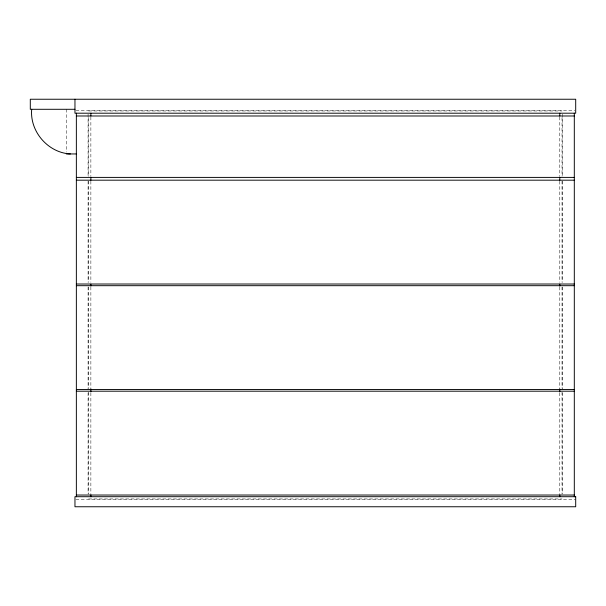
<?xml version="1.0" encoding="UTF-8"?>
<svg xmlns="http://www.w3.org/2000/svg" width="606" height="606" viewBox="0 0 606 606"><rect width="100%" height="100%" fill="white"/><g stroke="black" fill="none" stroke-linecap="round" stroke-linejoin="round"><path stroke-width="0.45" stroke-dasharray="3.03 2.27" d="M75.909 110.406L574.753 110.406M88.635 110.966L562.02 110.966M88.635 498.943L562.02 498.943M75.909 499.503L575.7 499.503M562.58 114.14L562.58 176.49M562.58 181.209L562.58 282.282M562.58 287.009L562.58 389.022M562.58 392.802L562.58 493.875M562.02 117.587L562.02 176.263M562.02 180.989L562.02 282.245M562.02 286.971L562.02 388.226M562.02 392.014L562.02 494.208M559.793 116.981L559.793 176.49M559.793 181.209L559.793 282.282M559.793 287.009L559.793 389.022M559.793 392.802L559.793 493.875M90.87 116.981L90.87 176.49M90.87 181.209L90.87 282.282M90.87 287.009L90.87 389.022M90.87 392.802L90.87 493.875M88.635 117.587L88.635 176.263M88.635 180.989L88.635 282.245M88.635 286.971L88.635 388.226M88.635 392.014L88.635 494.208M88.075 114.14L88.075 176.49M88.075 181.209L88.075 282.282M88.075 287.009L88.075 389.022M88.075 392.802L88.075 493.875M66.304 109.292L66.304 152.091"/><path stroke-width="0.91" d="M74.962 109.292L30.3 109.292L30.3 99.24L575.7 99.24L575.7 113.201L74.962 113.201L74.962 99.24M76.356 115.988L574.306 115.988M66.304 153.947L76.356 153.947M76.356 177.399L574.306 177.399M76.356 180.187L574.306 180.187M76.356 284.017L574.306 284.017M76.356 285.691L574.306 285.691M76.356 389.529L574.306 389.529M76.356 391.203L574.306 391.203M76.356 495.034L574.306 495.034M70.394 153.947C48.086 152.803 29.656 131.54 31.694 109.292M574.306 113.201L574.306 496.708M559.793 113.201L559.793 116.034M559.793 177.429L559.793 180.262M559.793 284.176L559.793 286.062M559.793 389.022L559.793 391.855M559.793 494.822L559.793 496.708M90.87 113.201L90.87 116.034M90.87 177.429L90.87 180.262M90.87 284.176L90.87 286.062M90.87 389.022L90.87 391.855M90.87 494.822L90.87 496.708M76.356 113.201L76.356 496.708M575.7 496.708L74.962 496.708L74.962 506.76L575.7 506.76L575.7 496.708"/></g></svg>
